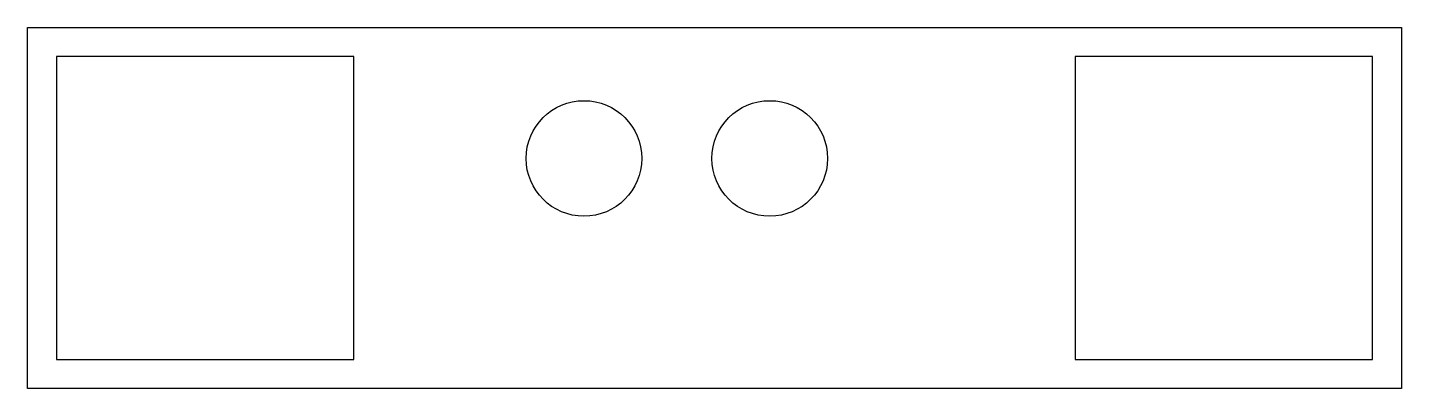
# Model space of a CAD drawing. Header units: millimetres. Extents: x 0 to 190, y 0 to 50.
import ezdxf

# ---------------------------------------------------------------- set-up
doc = ezdxf.new("R2010")
doc.units = ezdxf.units.MM
doc.layers.get('0').update_dxf_attribs({"linetype": 'CONTINUOUS'})

msp = doc.modelspace()

# ---------------------------------------------------------------- linework, layer by layer
for points in [[(190.18, 0), (0, 0), (0, 50), (190.18, 50)], [(45.15, 4), (45.15, 46), (4, 46), (4, 4)], [(186.18, 46), (144.99, 46), (144.99, 4), (186.18, 4)]]:
    msp.add_lwpolyline(points, close=True)
for centre in [(77.02, 31.86), (102.74, 31.86)]:
    msp.add_circle(centre, 8)

doc.saveas('drawing.dxf')
